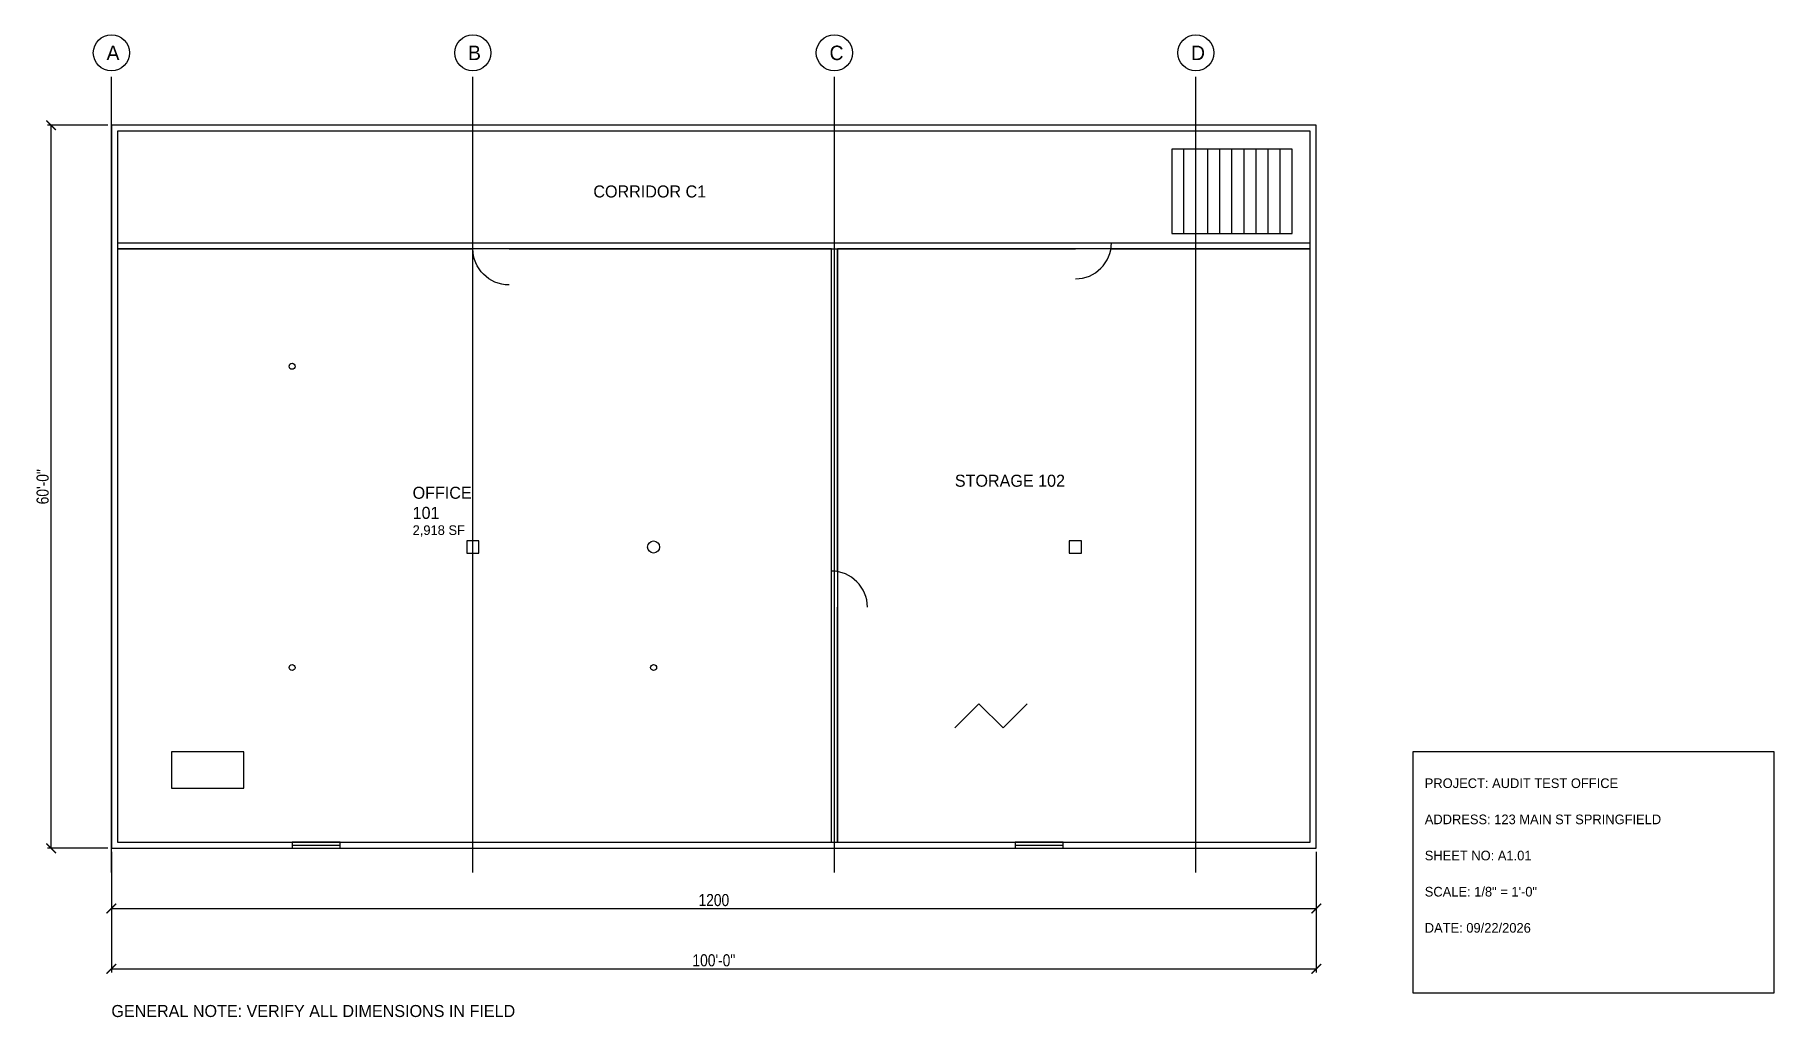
# Model space of a CAD drawing. Header units: inches. Extents: x 11924 to 13656, y 4632 to 5610.
import ezdxf

# ---------------------------------------------------------------- set-up
doc = ezdxf.new("R2010")
doc.units = ezdxf.units.IN
for name, color, linetype in [('A-ANNO-DIMS', 2, 'Continuous'), ('A-ANNO-NOTE', 7, 'Continuous'), ('A-AREA', 3, 'Continuous'), ('A-AREA-IDEN', 2, 'Continuous'), ('A-DOOR', 1, 'Continuous'), ('A-FLOR-STRS', 6, 'Continuous'), ('A-FURN', 9, 'Continuous'), ('A-GLAZ', 4, 'Continuous'), ('A-WALL', 7, 'Continuous'), ('F-SPRN', 1, 'Continuous'), ('G-ANNO-TTLB', 7, 'Continuous'), ('MISC-STUFF', 30, 'Continuous'), ('S-COLS', 3, 'Continuous'), ('S-GRID', 8, 'Continuous')]:
    doc.layers.add(name, color=color, linetype=linetype)
doc.styles.add('OpenSansCondensed-Light', font='OpenSansCondensed-Light.ttf')
doc.dimstyles.new('EZDXF', dxfattribs={"dimtxt": 0.25, "dimasz": 0.175, "dimexe": 0.375, "dimexo": 0.125, "dimgap": 0.1, "dimtad": 1, "dimlfac": 100, "dimzin": 12, "dimdsep": 46, "dimtxsty": 'OpenSansCondensed-Light', "dimblk": 'ARCHTICK', "dimcen": 2.5, "dimazin": 3, "dimtfac": 0.5, "dimtmove": 2, "dimatfit": 3})

# ---------------------------------------------------------------- blocks, each defined once
blk = doc.blocks.new('DOOR-36')
blk.add_line((0, 0), (0, 36))
blk.add_arc((0, 0), 36, 0, 90)
blk = doc.blocks.new('WINDOW-48')
blk.add_line((0, 0), (48, 0))
blk.add_lwpolyline([(0, -3), (48, -3), (48, 3), (0, 3)], close=True)
blk = doc.blocks.new('COL-12')
blk.add_lwpolyline([(-6, -6), (6, -6), (6, 6), (-6, 6)], close=True)
blk = doc.blocks.new('_ARCHTICK')
at = {"color": 0, "linetype": 'BYBLOCK', "const_width": 0.15}
blk.add_lwpolyline([(-0.5, -0.5), (0.5, 0.5)], dxfattribs=at)
blk = doc.blocks.new('TITLEBLOCK')
blk.add_lwpolyline([(0, 0), (360, 0), (360, 240), (0, 240)], close=True)
for s, p in [('PROJECT: AUDIT TEST OFFICE', (12, 204)), ('ADDRESS: 123 MAIN ST SPRINGFIELD', (12, 168)), ('SHEET NO: A1.01', (12, 132)), ('SCALE: 1/8" = 1\'-0"', (12, 96)), ('DATE: 09/22/2026', (12, 60))]:
    blk.add_text(s, height=9.6).set_placement(p)

msp = doc.modelspace()

# ---------------------------------------------------------------- linework, layer by layer
at = {"layer": 'A-AREA'}
for points in [[(12006, 5403), (13194, 5403), (13194, 5514), (12006, 5514)], [(12006, 4806), (12717, 4806), (12717, 5397), (12006, 5397)], [(12723, 4806), (13194, 4806), (13194, 5397), (12723, 5397)]]:
    msp.add_lwpolyline(points, close=True, dxfattribs=at)
at = {"layer": 'A-FLOR-STRS'}
for p, q in [((13068, 5412), (13068, 5496)), ((13080, 5412), (13080, 5496)), ((13092, 5412), (13092, 5496)), ((13104, 5412), (13104, 5496)), ((13116, 5412), (13116, 5496)), ((13128, 5412), (13128, 5496)), ((13140, 5412), (13140, 5496)), ((13152, 5412), (13152, 5496)), ((13164, 5412), (13164, 5496))]:
    msp.add_line(p, q, dxfattribs=at)
msp.add_lwpolyline([(13056, 5412), (13176, 5412), (13176, 5496), (13056, 5496)], close=True, dxfattribs=at)
at = {"layer": 'A-FURN'}
msp.add_lwpolyline([(12060, 4860), (12132, 4860), (12132, 4896), (12060, 4896)], close=True, dxfattribs=at)
at = {"layer": 'A-WALL'}
for p, q in [((12006, 5403), (12360, 5403)), ((12006, 5397), (12360, 5397)), ((12396, 5403), (12960, 5403)), ((12396, 5397), (12960, 5397)), ((12717, 5076), (12717, 5397)), ((12723, 5076), (12723, 5397)), ((12996, 5403), (13194, 5403)), ((12996, 5397), (13194, 5397)), ((12717, 4806), (12717, 5040)), ((12723, 4806), (12723, 5040))]:
    msp.add_line(p, q, dxfattribs=at)
for points in [[(12000, 4800), (13200, 4800), (13200, 5520), (12000, 5520)], [(12006, 4806), (13194, 4806), (13194, 5514), (12006, 5514)]]:
    msp.add_lwpolyline(points, close=True, dxfattribs=at)
at = {"layer": 'F-SPRN'}
for centre in [(12180, 5280), (12180, 4980), (12540, 4980)]:
    msp.add_circle(centre, 3, dxfattribs=at)
at = {"layer": 'MISC-STUFF'}
msp.add_lwpolyline([(12840, 4920), (12864, 4944), (12888, 4920), (12912, 4944)], dxfattribs=at)
at = {"layer": 'S-COLS'}
msp.add_circle((12540, 5100), 6, dxfattribs=at)
at = {"layer": 'S-GRID'}
for p, q in [((12000, 4776), (12000, 5568)), ((12360, 4776), (12360, 5568)), ((12720, 4776), (12720, 5568)), ((13080, 4776), (13080, 5568))]:
    msp.add_line(p, q, dxfattribs=at)
for centre in [(12000, 5592), (12360, 5592), (12720, 5592), (13080, 5592)]:
    msp.add_circle(centre, 18, dxfattribs=at)

# ---------------------------------------------------------------- block references
at = {"layer": 'A-DOOR', "xscale": -1, "rotation": 90}
msp.add_blockref('DOOR-36', (12396, 5397), dxfattribs=at)
at = {"layer": 'A-DOOR', "rotation": 270}
msp.add_blockref('DOOR-36', (12960, 5403), dxfattribs=at)
at = {"layer": 'A-DOOR'}
msp.add_blockref('DOOR-36', (12717, 5040), dxfattribs=at)
at = {"layer": 'A-GLAZ'}
for p in [(12180, 4803), (12900, 4803)]:
    msp.add_blockref('WINDOW-48', p, dxfattribs=at)
at = {"layer": 'G-ANNO-TTLB'}
msp.add_blockref('TITLEBLOCK', (13296, 4656), dxfattribs=at)
at = {"layer": 'S-COLS'}
for p in [(12360, 5100), (12960, 5100)]:
    msp.add_blockref('COL-12', p, dxfattribs=at)

# ---------------------------------------------------------------- texts
at = {"layer": 'A-ANNO-NOTE'}
msp.add_text('GENERAL NOTE: VERIFY ALL DIMENSIONS IN FIELD', height=12, dxfattribs=at).set_placement((12000, 4632))
at = {"layer": 'A-AREA-IDEN'}
for s, height, p in [('CORRIDOR C1', 12, (12480, 5448)), ('STORAGE 102', 12, (12840, 5160)), ('2,918 SF', 9.6, (12300, 5112))]:
    msp.add_text(s, height=height, dxfattribs=at).set_placement(p)
at = {"layer": 'A-AREA-IDEN', "insert": (12300, 5160), "char_height": 12, "attachment_point": 1}
msp.add_mtext('OFFICE\\P101', dxfattribs=at)
at = {"layer": 'S-GRID'}
for s, p in [('A', (11995.2, 5584.8)), ('B', (12355.2, 5584.8)), ('C', (12715.2, 5584.8)), ('D', (13075.2, 5584.8))]:
    msp.add_text(s, height=14.4, dxfattribs=at).set_placement(p)

# ---------------------------------------------------------------- dimensions: what is measured, and where the dimension line sits
at = {"layer": 'A-ANNO-DIMS'}
msp.add_linear_dim(base=(11940, 4800), p1=(12000, 4800), p2=(12000, 5520), angle=90, text='60\'-0"', dimstyle='EZDXF', override={"dimtxt": 12, "dimasz": 9.6, "dimexe": 3.6, "dimexo": 3.6, "dimgap": 2.4, "dimlfac": 1}, dxfattribs=at).render()
msp.add_linear_dim(base=(12000, 4740), p1=(12000, 4800), p2=(13200, 4800), dimstyle='EZDXF', override={"dimtxt": 12, "dimasz": 9.6, "dimexe": 3.6, "dimexo": 3.6, "dimgap": 2.4, "dimlfac": 1}, dxfattribs=at).render()
msp.add_linear_dim(base=(12000, 4680), p1=(12000, 4800), p2=(13200, 4800), text='100\'-0"', dimstyle='EZDXF', override={"dimtxt": 12, "dimasz": 9.6, "dimexe": 3.6, "dimexo": 3.6, "dimgap": 2.4, "dimlfac": 1}, dxfattribs=at).render()

doc.saveas('drawing.dxf')
